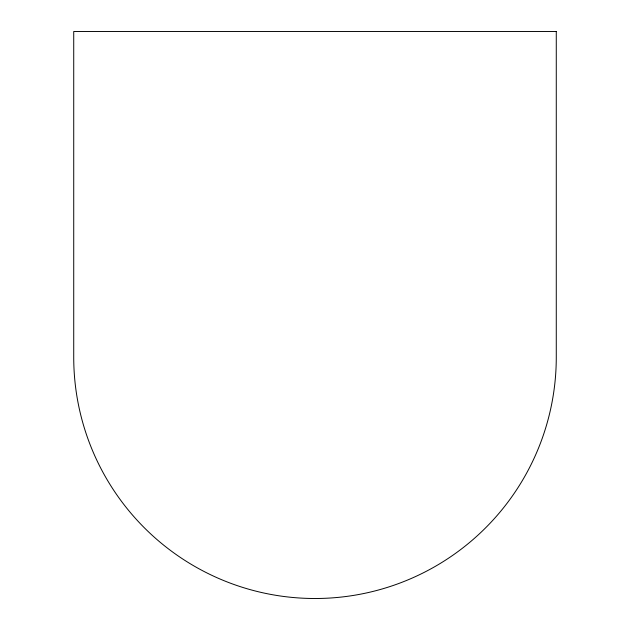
<?xml version="1.0" encoding="UTF-8"?>
<svg xmlns="http://www.w3.org/2000/svg" width="630" height="630" viewBox="0 0 630 630"><rect width="100%" height="100%" fill="white"/><g stroke="black" fill="none" stroke-linecap="round" stroke-linejoin="round"><path stroke-width="0.94" d="M556.274 31.5L73.726 31.5L73.726 357.226A241.274 241.274 0 0 0 315 598.5A241.274 241.274 0 0 0 556.274 357.226L556.274 31.5"/></g></svg>
